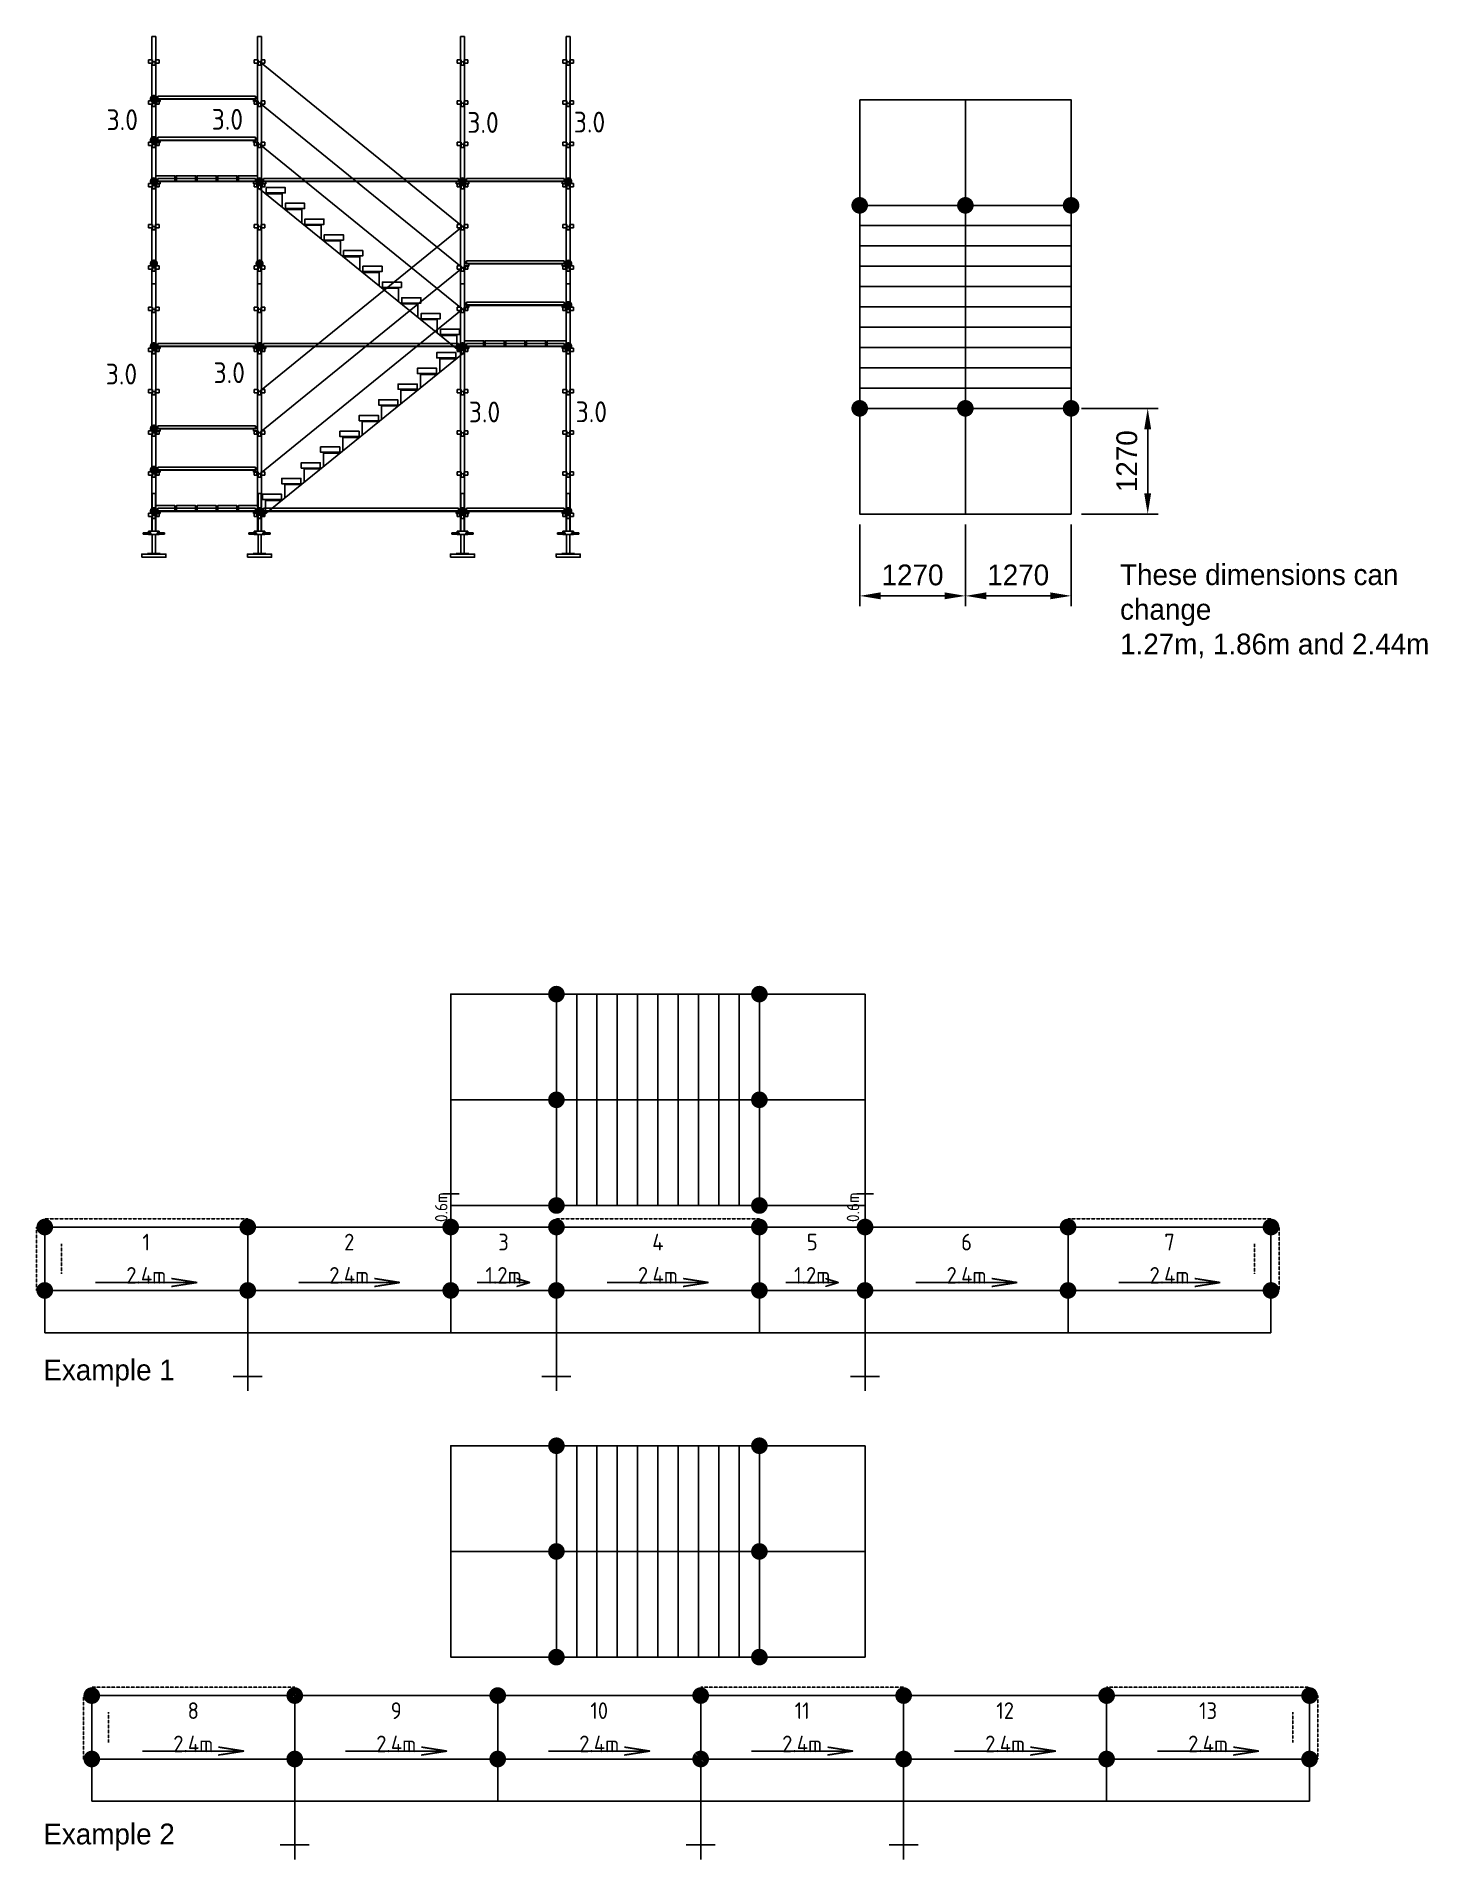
# Model space of a CAD drawing. Header units: millimetres. Extents: x 56772 to 73489, y -6436 to 15470.
import ezdxf
from ezdxf.enums import TextEntityAlignment as Align

# ---------------------------------------------------------------- set-up
doc = ezdxf.new("R2010")
doc.units = ezdxf.units.MM
doc.header["$PDMODE"] = 34
doc.header["$PDSIZE"] = -10
doc.linetypes.add('KwikScaf_DASHED', pattern=[3.75, 2.5, -1.25])
doc.linetypes.add('KwikScaf_Line', pattern=[1, 1, 0])
doc.layers.get('0').update_dxf_attribs({"linetype": 'CONTINUOUS'})
doc.layers.get('Defpoints').update_dxf_attribs({"linetype": 'CONTINUOUS'})
for name, color, linetype in [('KwikScaf Matrix', 7, 'CONTINUOUS'), ('KwikScaf Schematic', 7, 'CONTINUOUS'), ('KwikScaf Sections', 7, 'CONTINUOUS')]:
    doc.layers.add(name, color=color, linetype=linetype)
doc.styles.add('ARCH', font='archd.shx', dxfattribs={"height": 250})
doc.styles.add('KwikScaf ISO', font='isocp.shx')
doc.dimstyles.new('ISO-25', dxfattribs={"dimscale": 0, "dimtxt": 250, "dimasz": 250, "dimexe": 125, "dimexo": 125, "dimgap": 125, "dimtad": 1, "dimdec": 0, "dimdsep": 46, "dimtxsty": 'Standard', "dimcen": 250, "dimclrd": 256, "dimclre": 256, "dimclrt": 256, "dimazin": 0, "dimtfac": 1, "dimtdec": 0, "dimtmove": 0, "dimatfit": 3, "dimfxl": 1, "dimlwd": -1, "dimlwe": -1, "dimarcsym": 0})

# ---------------------------------------------------------------- blocks, each defined once
blk = doc.blocks.new('2D Jack Adjustable Screw')
at = {"color": 0, "extrusion": (1, -1.83691e-16, 2.30446e-16)}
for p, q in [((-265.5, 100), (-273.5, 100)), ((-273.5, 100), (-273.5, -52)), ((-265.5, 100), (-265.5, -52)), ((-265.5, 42.5), (-40, 42.5)), ((-265.5, 5.5), (-40, 5.5)), ((-40, 87.75), (-35, 87.75)), ((-40, 87.75), (-40, 24)), ((-40, 24), (-40, -39.75)), ((-35, 151.5), (-20, 151.5)), ((-35, 62.25), (-35, 151.5)), ((-35, 62.25), (-20, 62.25)), ((-20, 62.25), (-20, 151.5)), ((-20, 87.75), (0, 87.75)), ((0, 24), (0, 87.75)), ((0, 42.5), (454.5, 42.5)), ((0, -39.75), (0, 24)), ((0, 5.5), (454.5, 5.5)), ((454.5, 24), (454.5, 42.5)), ((454.5, 5.5), (454.5, 24)), ((-265.5, -52), (-273.5, -52)), ((-40, -39.75), (-35, -39.75)), ((-20, -14.25), (-35, -14.25)), ((-35, -103.5), (-35, -14.25)), ((-35, -103.5), (-20, -103.5)), ((-20, -103.5), (-20, -14.25)), ((-20, -39.75), (0, -39.75))]:
    blk.add_line(p, q, dxfattribs=at)
blk = doc.blocks.new('2D Standard 3 Metre')
at = {"layer": 'KwikScaf Matrix', "color": 0, "extrusion": (0, 1, 0)}
for p, q in [((-185, -24), (-185, 24)), ((-185, 24), (-8, 24)), ((-33, 16), (7, 16)), ((-33, 16), (-33, 6)), ((-33, 6), (-33, -6)), ((-8, 64), (-8, 60)), ((-8, 64), (32, 64)), ((-8, 60), (-8, 22)), ((-8, 22), (32, 22)), ((-8, 22), (-8, 18)), ((32, 18), (-8, 18)), ((7, 6), (7, 16)), ((7, -6), (7, 6)), ((32, 60), (32, 64)), ((32, 22), (32, 60)), ((32, 24), (487, 24)), ((32, 18), (32, 22)), ((462, 16), (462, 6)), ((462, 16), (502, 16)), ((462, 6), (462, -6)), ((487, 64), (487, 60)), ((487, 64), (527, 64)), ((487, 60), (487, 22)), ((487, 22), (527, 22)), ((487, 22), (487, 18)), ((527, 18), (487, 18)), ((502, 6), (502, 16)), ((502, -6), (502, 6)), ((527, 60), (527, 64)), ((527, 22), (527, 60)), ((527, 24), (982, 24)), ((527, 18), (527, 22)), ((957, 16), (997, 16)), ((957, 16), (957, 6)), ((957, 6), (957, -6)), ((982, 64), (982, 60)), ((982, 64), (1022, 64)), ((982, 60), (982, 22)), ((982, 22), (1022, 22)), ((982, 22), (982, 18)), ((1022, 18), (982, 18)), ((997, 6), (997, 16)), ((997, -6), (997, 6)), ((1022, 60), (1022, 64)), ((1022, 22), (1022, 60)), ((1022, 24), (1477, 24)), ((1022, 18), (1022, 22)), ((1452, 16), (1492, 16)), ((1452, 16), (1452, 6)), ((1452, 6), (1452, -6)), ((1477, 64), (1477, 60)), ((1477, 64), (1517, 64)), ((1477, 60), (1477, 22)), ((1477, 22), (1517, 22)), ((1477, 22), (1477, 18)), ((1517, 18), (1477, 18)), ((1492, 6), (1492, 16)), ((1492, -6), (1492, 6)), ((1517, 60), (1517, 64)), ((1517, 22), (1517, 60)), ((1517, 24), (1972, 24)), ((1517, 18), (1517, 22)), ((1947, 16), (1987, 16)), ((1947, 16), (1947, 6)), ((1947, 6), (1947, -6)), ((1972, 64), (1972, 60)), ((1972, 64), (2012, 64)), ((1972, 60), (1972, 22)), ((1972, 22), (2012, 22)), ((1972, 22), (1972, 18)), ((2012, 18), (1972, 18)), ((1987, 6), (1987, 16)), ((1987, -6), (1987, 6)), ((2012, 60), (2012, 64)), ((2012, 22), (2012, 60)), ((2012, 24), (2467, 24)), ((2012, 18), (2012, 22)), ((2442, 16), (2442, 6)), ((2442, 16), (2482, 16)), ((2442, 6), (2442, -6)), ((2467, 64), (2467, 60)), ((2467, 64), (2507, 64)), ((2467, 60), (2467, 22)), ((2467, 22), (2507, 22)), ((2467, 22), (2467, 18)), ((2507, 18), (2467, 18)), ((2482, 6), (2482, 16)), ((2482, -6), (2482, 6)), ((2507, 60), (2507, 64)), ((2507, 22), (2507, 60)), ((2507, 24), (2787, 24)), ((2507, 18), (2507, 22)), ((2787, 24), (2787, -24)), ((-185, -24), (-8, -24)), ((-33, -6), (-33, -16)), ((-33, -16), (7, -16)), ((-8, -18), (32, -18)), ((-8, -18), (-8, -22)), ((-8, -22), (-8, -60)), ((-8, -22), (32, -22)), ((-8, -60), (-8, -64)), ((-8, -64), (32, -64)), ((7, -16), (7, -6)), ((32, -22), (32, -18)), ((32, -60), (32, -22)), ((32, -24), (487, -24)), ((32, -64), (32, -60)), ((462, -6), (462, -16)), ((462, -16), (502, -16)), ((487, -18), (527, -18)), ((487, -18), (487, -22)), ((487, -22), (487, -60)), ((487, -22), (527, -22)), ((487, -60), (487, -64)), ((487, -64), (527, -64)), ((502, -16), (502, -6)), ((527, -22), (527, -18)), ((527, -60), (527, -22)), ((527, -24), (982, -24)), ((527, -64), (527, -60)), ((957, -6), (957, -16)), ((957, -16), (997, -16)), ((982, -18), (1022, -18)), ((982, -18), (982, -22)), ((982, -22), (982, -60)), ((982, -22), (1022, -22)), ((982, -60), (982, -64)), ((982, -64), (1022, -64)), ((997, -16), (997, -6)), ((1022, -22), (1022, -18)), ((1022, -60), (1022, -22)), ((1022, -24), (1477, -24)), ((1022, -64), (1022, -60)), ((1452, -6), (1452, -16)), ((1452, -16), (1492, -16)), ((1477, -18), (1517, -18)), ((1477, -18), (1477, -22)), ((1477, -22), (1477, -60)), ((1477, -22), (1517, -22)), ((1477, -60), (1477, -64)), ((1477, -64), (1517, -64)), ((1492, -16), (1492, -6)), ((1517, -22), (1517, -18)), ((1517, -60), (1517, -22)), ((1517, -24), (1972, -24)), ((1517, -64), (1517, -60)), ((1947, -6), (1947, -16)), ((1947, -16), (1987, -16)), ((1972, -18), (2012, -18)), ((1972, -18), (1972, -22)), ((1972, -22), (1972, -60)), ((1972, -22), (2012, -22)), ((1972, -60), (1972, -64)), ((1972, -64), (2012, -64)), ((1987, -16), (1987, -6)), ((2012, -22), (2012, -18)), ((2012, -60), (2012, -22)), ((2012, -24), (2467, -24)), ((2012, -64), (2012, -60)), ((2442, -6), (2442, -16)), ((2442, -16), (2482, -16)), ((2467, -18), (2507, -18)), ((2467, -18), (2467, -22)), ((2467, -22), (2467, -60)), ((2467, -22), (2507, -22)), ((2467, -60), (2467, -64)), ((2467, -64), (2507, -64)), ((2482, -16), (2482, -6)), ((2507, -22), (2507, -18)), ((2507, -60), (2507, -22)), ((2507, -24), (2787, -24)), ((2507, -64), (2507, -60))]:
    blk.add_line(p, q, dxfattribs=at)
blk = doc.blocks.new('2D Transom 2.4 Metre')
at = {"color": 0, "extrusion": (0, 1, -1.83691e-16)}
for p, q in [((0, -25), (0, 50)), ((0, 50), (20, 50)), ((13, 0), (10, -25)), ((50, 0), (13, 0)), ((20, 50), (17, 25)), ((17, 25), (25, 25)), ((2365, 63), (25, 63)), ((25, 63), (25, 30)), ((2365, 30), (25, 30)), ((25, 30), (25, 25)), ((2365, 25), (25, 25)), ((50, 25), (50, 0)), ((2340, 25), (2340, 0)), ((2365, 30), (2365, 63)), ((2365, 25), (2365, 30)), ((2373, 25), (2365, 25)), ((2370, 50), (2373, 25)), ((2390, 50), (2370, 50)), ((2390, -25), (2390, 50)), ((10, -25), (0, -25)), ((2340, 0), (2377, 0)), ((2377, 0), (2380, -25)), ((2380, -25), (2390, -25))]:
    blk.add_line(p, q, dxfattribs=at)
blk = doc.blocks.new('2D Transom 1.2 Metre')
at = {"color": 0, "extrusion": (0, 1, -1.83691e-16)}
for p, q in [((0, 50), (20, 50)), ((0, -25), (0, 50)), ((50, 0), (13, 0)), ((20, 50), (17, 25)), ((17, 25), (25, 25)), ((1197, 63), (25, 63)), ((25, 63), (25, 30)), ((1197, 30), (25, 30)), ((25, 30), (25, 25)), ((1197, 25), (25, 25)), ((50, 25), (50, 0)), ((1172, 25), (1172, 0)), ((1197, 30), (1197, 63)), ((1197, 25), (1197, 30)), ((1205, 25), (1197, 25)), ((1202, 50), (1205, 25)), ((1222, 50), (1202, 50)), ((1222, -25), (1222, 50)), ((10, -25), (0, -25)), ((13, 0), (10, -25)), ((1172, 0), (1209, 0)), ((1209, 0), (1212, -25)), ((1212, -25), (1222, -25))]:
    blk.add_line(p, q, dxfattribs=at)
blk = doc.blocks.new('Stretcher Stair Treads Elevation')
h = blk.add_hatch(color=3)
edge = h.paths.add_edge_path()
edge.add_arc((-2540, 2439), 100, 0, 360)
h = blk.add_hatch(color=3)
edge = h.paths.add_edge_path()
edge.add_arc((-1270, 2439), 100, 0, 360)
h = blk.add_hatch(color=3)
edge = h.paths.add_edge_path()
edge.add_arc((0, 2439), 100, 0, 360)
h = blk.add_hatch(color=3)
edge = h.paths.add_edge_path()
edge.add_arc((-2540, 0), 100, 0, 360)
h = blk.add_hatch(color=3)
edge = h.paths.add_edge_path()
edge.add_arc((-1270, 0), 100, 0, 360)
h = blk.add_hatch(color=3)
edge = h.paths.add_edge_path()
edge.add_arc((0, 0), 100, 0, 360)
at = {"color": 3}
for p, q in [((-2540, 2439), (-2540, 0)), ((-1270, 2439), (-2540, 2439)), ((-1270, 2439), (-1270, 0)), ((0, 2439), (-1270, 2439)), ((0, 0), (0, 2439)), ((-2540, 2195.1), (0, 2195.1)), ((-2540, 1951.2), (0, 1951.2)), ((-2540, 1707.3), (0, 1707.3)), ((-2540, 1463.4), (0, 1463.4)), ((-2540, 1219.5), (0, 1219.5)), ((-2540, 975.6), (0, 975.6)), ((-2540, 731.7), (0, 731.7)), ((-2540, 487.8), (0, 487.8)), ((-2540, 243.9), (0, 243.9)), ((-2540, 0), (-1270, 0)), ((-1270, 0), (0, 0))]:
    blk.add_line(p, q, dxfattribs=at)
blk = doc.blocks.new('*D44')
for p, q in [((66665, 9606), (66665, 8623)), ((67935, 9606), (67935, 8623)), ((66915, 8748), (67685, 8748))]:
    blk.add_line(p, q)
for points in [[(66915, 8790), (66915, 8707), (66665, 8748)], [(67685, 8790), (67685, 8707), (67935, 8748)]]:
    blk.add_solid(points)
at = {"layer": 'Defpoints', "color": 0}
for p in [(66665, 9731), (67935, 9731), (67935, 8748)]:
    blk.add_point(p, dxfattribs=at)
at = {"insert": (67300, 8998), "char_height": 250, "attachment_point": 5}
blk.add_mtext('1270', dxfattribs=at)
blk = doc.blocks.new('*D45')
for p, q in [((67935, 9606), (67935, 8623)), ((69205, 9606), (69205, 8623)), ((68185, 8748), (68955, 8748))]:
    blk.add_line(p, q)
for points in [[(68185, 8790), (68185, 8707), (67935, 8748)], [(68955, 8790), (68955, 8707), (69205, 8748)]]:
    blk.add_solid(points)
at = {"layer": 'Defpoints', "color": 0}
for p in [(67935, 9731), (69205, 9731), (69205, 8748)]:
    blk.add_point(p, dxfattribs=at)
at = {"insert": (68570, 8998), "char_height": 250, "attachment_point": 5}
blk.add_mtext('1270', dxfattribs=at)
blk = doc.blocks.new('*D46')
for p, q in [((69330, 11001), (70251, 11001)), ((70126, 9981), (70126, 10751)), ((69330, 9731), (70251, 9731))]:
    blk.add_line(p, q)
for points in [[(70084, 10751), (70167, 10751), (70126, 11001)], [(70084, 9981), (70167, 9981), (70126, 9731)]]:
    blk.add_solid(points)
at = {"layer": 'Defpoints', "color": 0}
for p in [(69205, 11001), (70126, 11001), (69205, 9731)]:
    blk.add_point(p, dxfattribs=at)
at = {"insert": (69876, 10366), "char_height": 250, "attachment_point": 5, "rotation": 90}
blk.add_mtext('1270', dxfattribs=at)

msp = doc.modelspace()

# ---------------------------------------------------------------- linework, layer by layer
for p, q in [((59453.1, 15168.2), (61892.1, 13187)), ((59453.1, 14671.3), (61892.1, 12690)), ((59453.1, 14176), (61892.1, 12194.8)), ((59453.1, 13640), (61892.1, 11658.8)), ((59526.6, 13580.2), (59726.6, 13580.2)), ((59726.6, 13580.2), (59726.6, 13417.8)), ((59759.5, 13391.1), (59959.5, 13391.1)), ((59959.5, 13391.1), (59959.5, 13228.6)), ((61892.1, 13185.3), (59453.1, 11204)), ((59992.4, 13201.9), (60192.4, 13201.9)), ((60192.4, 13201.9), (60192.4, 13039.5)), ((60225.2, 13012.8), (60425.2, 13012.8)), ((60425.2, 13012.8), (60425.2, 12850.3)), ((60458.1, 12823.6), (60658.1, 12823.6)), ((60658.1, 12823.6), (60658.1, 12661.2)), ((61892.1, 12688.3), (59453.1, 10707)), ((60690.9, 12634.5), (60890.9, 12634.5)), ((60890.9, 12634.5), (60890.9, 12472)), ((60923.8, 12445.3), (61123.8, 12445.3)), ((61123.8, 12445.3), (61123.8, 12282.9)), ((61892.1, 12193), (59453.1, 10211.8)), ((61156.6, 12256.2), (61356.6, 12256.2)), ((61356.6, 12256.2), (61356.6, 12093.7)), ((61389.5, 12067), (61589.5, 12067)), ((61589.5, 12067), (61589.5, 11904.6)), ((61622.4, 11877.9), (61822.4, 11877.9)), ((61822.4, 11877.9), (61822.4, 11715.4)), ((61892.1, 11658), (59453.1, 9676.8)), ((61585.7, 11409.1), (61385.7, 11409.1)), ((61385.7, 11409.1), (61385.7, 11246.6)), ((61618.5, 11598.2), (61618.5, 11435.8)), ((61818.5, 11598.2), (61618.5, 11598.2)), ((61152.8, 11219.9), (61152.8, 11057.5)), ((61352.8, 11219.9), (61152.8, 11219.9)), ((60919.9, 11030.8), (60919.9, 10868.3)), ((61119.9, 11030.8), (60919.9, 11030.8)), ((60687.1, 10841.6), (60687.1, 10679.2)), ((60887.1, 10841.6), (60687.1, 10841.6)), ((60454.2, 10652.5), (60454.2, 10490)), ((60654.2, 10652.5), (60454.2, 10652.5)), ((60421.4, 10463.3), (60221.4, 10463.3)), ((60221.4, 10463.3), (60221.4, 10300.9)), ((59955.7, 10085), (59755.7, 10085)), ((59755.7, 10085), (59755.7, 9922.6)), ((60188.5, 10274.2), (59988.5, 10274.2)), ((59988.5, 10274.2), (59988.5, 10111.7)), ((59722.8, 9895.9), (59522.8, 9895.9)), ((59522.8, 9895.9), (59522.8, 9733.4))]:
    msp.add_line(p, q)
at = {"color": 1}
for points in [[(66664.8, 14710.4), (67934.8, 14710.4), (67934.8, 13440.4), (66664.8, 13440.4)], [(67934.8, 14710.4), (69204.8, 14710.4), (69204.8, 13440.4), (67934.8, 13440.4)], [(66664.8, 11001.4), (67934.8, 11001.4), (67934.8, 9731.4), (66664.8, 9731.4)], [(67934.8, 11001.4), (69204.8, 11001.4), (69204.8, 9731.4), (67934.8, 9731.4)], [(63020.4, 3962.6), (63020.4, 2692.6), (61750.4, 2692.6), (61750.4, 3962.6)], [(66729.4, 3962.6), (66729.4, 2692.6), (65459.4, 2692.6), (65459.4, 3962.6)], [(63020.4, 2692.6), (63020.4, 1422.6), (61750.4, 1422.6), (61750.4, 2692.6)], [(66729.4, 2692.6), (66729.4, 1422.6), (65459.4, 1422.6), (65459.4, 2692.6)], [(63020.4, -1464.1), (63020.4, -2734.1), (61750.4, -2734.1), (61750.4, -1464.1)], [(66729.4, -1464.1), (66729.4, -2734.1), (65459.4, -2734.1), (65459.4, -1464.1)], [(63020.4, -2734.1), (63020.4, -4004.1), (61750.4, -4004.1), (61750.4, -2734.1)], [(66729.4, -2734.1), (66729.4, -4004.1), (65459.4, -4004.1), (65459.4, -2734.1)]]:
    msp.add_lwpolyline(points, close=True, dxfattribs=at)
for points in [[(59531.6, 13590.2), (59761.6, 13590.2), (59761.6, 13654.2), (59531.6, 13654.2)], [(59764.5, 13401.1), (59994.5, 13401.1), (59994.5, 13465.1), (59764.5, 13465.1)], [(59997.4, 13211.9), (60227.4, 13211.9), (60227.4, 13275.9), (59997.4, 13275.9)], [(60230.2, 13022.8), (60460.2, 13022.8), (60460.2, 13086.8), (60230.2, 13086.8)], [(60463.1, 12833.6), (60693.1, 12833.6), (60693.1, 12897.6), (60463.1, 12897.6)], [(60695.9, 12644.5), (60925.9, 12644.5), (60925.9, 12708.5), (60695.9, 12708.5)], [(60928.8, 12455.3), (61158.8, 12455.3), (61158.8, 12519.3), (60928.8, 12519.3)], [(61161.6, 12266.2), (61391.6, 12266.2), (61391.6, 12330.2), (61161.6, 12330.2)], [(61394.5, 12077), (61624.5, 12077), (61624.5, 12141), (61394.5, 12141)], [(61627.4, 11887.9), (61857.4, 11887.9), (61857.4, 11951.9), (61627.4, 11951.9)], [(61813.5, 11608.2), (61583.5, 11608.2), (61583.5, 11672.2), (61813.5, 11672.2)], [(61580.7, 11419.1), (61350.7, 11419.1), (61350.7, 11483.1), (61580.7, 11483.1)], [(61347.8, 11229.9), (61117.8, 11229.9), (61117.8, 11293.9), (61347.8, 11293.9)], [(61114.9, 11040.8), (60884.9, 11040.8), (60884.9, 11104.8), (61114.9, 11104.8)], [(60882.1, 10851.6), (60652.1, 10851.6), (60652.1, 10915.6), (60882.1, 10915.6)], [(60416.4, 10473.3), (60186.4, 10473.3), (60186.4, 10537.3), (60416.4, 10537.3)], [(60649.2, 10662.5), (60419.2, 10662.5), (60419.2, 10726.5), (60649.2, 10726.5)], [(60183.5, 10284.2), (59953.5, 10284.2), (59953.5, 10348.2), (60183.5, 10348.2)], [(59950.7, 10095), (59720.7, 10095), (59720.7, 10159), (59950.7, 10159)], [(59717.8, 9905.9), (59487.8, 9905.9), (59487.8, 9969.9), (59717.8, 9969.9)]]:
    msp.add_lwpolyline(points, close=True)
at = {"layer": 'KwikScaf Schematic', "color": 3, "linetype": 'KwikScaf_Line'}
for p, q in [((61650.4, 1564), (61850.4, 1564)), ((61750.4, 1064), (61750.4, 1664)), ((56872.4, 1164), (59311.4, 1164)), ((56872.4, 402), (56872.4, 1164)), ((59311.4, 402), (59311.4, 1164)), ((59311.4, 1164), (61750.4, 1164)), ((61650.4, 1164), (61850.4, 1164)), ((61750.4, 402), (61750.4, 1164)), ((63020.4, 1164), (65459.4, 1164)), ((65459.4, 402), (65459.4, 1164)), ((66729.4, 1164), (69168.4, 1164)), ((69168.4, 402), (69168.4, 1164)), ((69168.4, 1164), (71607.4, 1164)), ((71607.4, 402), (71607.4, 1164)), ((57482.1, 497.2), (58701.6, 497.2)), ((58701.6, 497.2), (58396.8, 544.8)), ((58701.6, 497.2), (58396.8, 449.6)), ((59921.1, 497.2), (61140.6, 497.2)), ((61140.6, 497.2), (60835.8, 544.8)), ((61140.6, 497.2), (60835.8, 449.6)), ((63630.1, 497.2), (64849.6, 497.2)), ((64849.6, 497.2), (64544.8, 544.8)), ((64849.6, 497.2), (64544.8, 449.6)), ((67339.1, 497.2), (68558.6, 497.2)), ((68558.6, 497.2), (68253.8, 544.8)), ((68558.6, 497.2), (68253.8, 449.6)), ((69778.1, 497.2), (70997.6, 497.2)), ((70997.6, 497.2), (70692.8, 544.8)), ((70997.6, 497.2), (70692.8, 449.6)), ((56872.4, 402), (59311.4, 402)), ((56872.4, -106), (56872.4, 402)), ((59311.4, 402), (59311.4, -106)), ((59311.4, 402), (61750.4, 402)), ((59311.4, -106), (59311.4, 402)), ((61750.4, 402), (61750.4, -106)), ((63020.4, 402), (65459.4, 402)), ((63020.4, -106), (63020.4, 402)), ((65459.4, 402), (65459.4, -106)), ((66729.4, 402), (69168.4, 402)), ((66729.4, -106), (66729.4, 402)), ((69168.4, 402), (69168.4, -106)), ((69168.4, 402), (71607.4, 402)), ((69168.4, -106), (69168.4, 402)), ((71607.4, 402), (71607.4, -106)), ((59311.4, -106), (56872.4, -106)), ((59311.4, -106), (59311.4, -806)), ((61750.4, -106), (59311.4, -106)), ((65459.4, -106), (63020.4, -106)), ((69168.4, -106), (66729.4, -106)), ((71607.4, -106), (69168.4, -106)), ((59136.4, -631), (59486.4, -631)), ((57437.1, -4466.4), (59876.1, -4466.4)), ((57437.1, -5228.4), (57437.1, -4466.4)), ((59876.1, -5228.4), (59876.1, -4466.4)), ((59876.1, -4466.4), (62315.1, -4466.4)), ((62315.1, -5228.4), (62315.1, -4466.4)), ((62315.1, -4466.4), (64754.1, -4466.4)), ((64754.1, -5228.4), (64754.1, -4466.4)), ((64754.1, -4466.4), (67193.1, -4466.4)), ((67193.1, -5228.4), (67193.1, -4466.4)), ((67193.1, -4466.4), (69632.1, -4466.4)), ((69632.1, -5228.4), (69632.1, -4466.4)), ((69632.1, -4466.4), (72071.1, -4466.4)), ((72071.1, -5228.4), (72071.1, -4466.4)), ((57437.1, -5228.4), (59876.1, -5228.4)), ((57437.1, -5736.4), (57437.1, -5228.4)), ((58046.8, -5133.1), (59266.3, -5133.1)), ((59266.3, -5133.1), (58961.4, -5085.5)), ((59266.3, -5133.1), (58961.4, -5180.7)), ((59876.1, -5228.4), (59876.1, -5736.4)), ((59876.1, -5228.4), (62315.1, -5228.4)), ((59876.1, -5736.4), (59876.1, -5228.4)), ((60485.8, -5133.1), (61705.3, -5133.1)), ((61705.3, -5133.1), (61400.4, -5085.5)), ((61705.3, -5133.1), (61400.4, -5180.7)), ((62315.1, -5228.4), (62315.1, -5736.4)), ((62315.1, -5228.4), (64754.1, -5228.4)), ((62315.1, -5736.4), (62315.1, -5228.4)), ((62924.8, -5133.1), (64144.3, -5133.1)), ((64144.3, -5133.1), (63839.4, -5085.5)), ((64144.3, -5133.1), (63839.4, -5180.7)), ((64754.1, -5228.4), (64754.1, -5736.4)), ((64754.1, -5228.4), (67193.1, -5228.4)), ((64754.1, -5736.4), (64754.1, -5228.4)), ((65363.8, -5133.1), (66583.3, -5133.1)), ((66583.3, -5133.1), (66278.4, -5085.5)), ((66583.3, -5133.1), (66278.4, -5180.7)), ((67193.1, -5228.4), (67193.1, -5736.4)), ((67193.1, -5228.4), (69632.1, -5228.4)), ((67193.1, -5736.4), (67193.1, -5228.4)), ((67802.8, -5133.1), (69022.3, -5133.1)), ((69022.3, -5133.1), (68717.4, -5085.5)), ((69022.3, -5133.1), (68717.4, -5180.7)), ((69632.1, -5228.4), (69632.1, -5736.4)), ((69632.1, -5228.4), (72071.1, -5228.4)), ((69632.1, -5736.4), (69632.1, -5228.4)), ((70241.8, -5133.1), (71461.3, -5133.1)), ((71461.3, -5133.1), (71156.4, -5085.5)), ((71461.3, -5133.1), (71156.4, -5180.7)), ((72071.1, -5228.4), (72071.1, -5736.4)), ((59876.1, -5736.4), (57437.1, -5736.4)), ((59876.1, -5736.4), (59876.1, -6436.4)), ((62315.1, -5736.4), (59876.1, -5736.4)), ((64754.1, -5736.4), (62315.1, -5736.4)), ((64754.1, -5736.4), (64754.1, -6436.4)), ((67193.1, -5736.4), (64754.1, -5736.4)), ((67193.1, -5736.4), (67193.1, -6436.4)), ((69632.1, -5736.4), (67193.1, -5736.4)), ((72071.1, -5736.4), (69632.1, -5736.4)), ((59701.1, -6261.4), (60051.1, -6261.4)), ((64579.1, -6261.4), (64929.1, -6261.4)), ((67018.1, -6261.4), (67368.1, -6261.4))]:
    msp.add_line(p, q, dxfattribs=at)
at = {"layer": 'KwikScaf Schematic', "color": 1, "linetype": 'KwikScaf_Line'}
for p, q in [((66629.4, 1564), (66829.4, 1564)), ((66729.4, 1064), (66729.4, 1664)), ((61750.4, 1164), (63020.4, 1164)), ((63020.4, 402), (63020.4, 1164)), ((65459.4, 1164), (66729.4, 1164)), ((66629.4, 1164), (66829.4, 1164)), ((66729.4, 402), (66729.4, 1164)), ((62067.9, 497.2), (62702.9, 497.2)), ((62702.9, 497.2), (62544.1, 544.8)), ((62702.9, 497.2), (62544.1, 449.6)), ((65776.9, 497.2), (66411.9, 497.2)), ((66411.9, 497.2), (66253.1, 544.8)), ((66411.9, 497.2), (66253.1, 449.6)), ((61750.4, 402), (63020.4, 402)), ((61750.4, -106), (61750.4, 402)), ((63020.4, 402), (63020.4, -106)), ((65459.4, 402), (66729.4, 402)), ((65459.4, -106), (65459.4, 402)), ((66729.4, 402), (66729.4, -106)), ((63020.4, -106), (61750.4, -106)), ((63020.4, -106), (63020.4, -806)), ((66729.4, -106), (65459.4, -106)), ((66729.4, -106), (66729.4, -806)), ((62845.4, -631), (63195.4, -631)), ((66554.4, -631), (66904.4, -631))]:
    msp.add_line(p, q, dxfattribs=at)
at = {"layer": 'KwikScaf Schematic', "color": 3, "linetype": 'KwikScaf_DASHED'}
for p, q in [((56772.4, 402), (56772.4, 1164)), ((59311.4, 1264), (56872.4, 1264)), ((65459.4, 1264), (63020.4, 1264)), ((71607.4, 1264), (69168.4, 1264)), ((71707.4, 1164), (71707.4, 402)), ((57072.4, 602), (57072.4, 964)), ((71407.4, 964), (71407.4, 602)), ((59876.1, -4366.4), (57437.1, -4366.4)), ((67193.1, -4366.4), (64754.1, -4366.4)), ((72071.1, -4366.4), (69632.1, -4366.4)), ((57337.1, -5228.4), (57337.1, -4466.4)), ((72171.1, -4466.4), (72171.1, -5228.4)), ((57637.1, -5028.4), (57637.1, -4666.4)), ((71871.1, -4666.4), (71871.1, -5028.4))]:
    msp.add_line(p, q, dxfattribs=at)
at = {"layer": 'KwikScaf Schematic', "color": 3, "linetype": 'KwikScaf_Line'}
for points in [[(56872.4, 1214, 100, 100, -0.1989124), (56907.7, 1199.3, 100, 100, -0.1989124), (56922.4, 1164, 100, 100, -0.1989124), (56907.7, 1128.6, 100, 100, -0.1989124), (56872.4, 1114, 100, 100, -0.1989124), (56837, 1128.6, 100, 100, -0.1989124), (56822.4, 1164, 100, 100, -0.1989124), (56837, 1199.3, 100, 100, -0.1989124)], [(59311.4, 1214, 100, 100, -0.1989124), (59346.7, 1199.3, 100, 100, -0.1989124), (59361.4, 1164, 100, 100, -0.1989124), (59346.7, 1128.6, 100, 100, -0.1989124), (59311.4, 1114, 100, 100, -0.1989124), (59276, 1128.6, 100, 100, -0.1989124), (59261.4, 1164, 100, 100, -0.1989124), (59276, 1199.3, 100, 100, -0.1989124)], [(59311.4, 1214, 100, 100, -0.1989124), (59346.7, 1199.3, 100, 100, -0.1989124), (59361.4, 1164, 100, 100, -0.1989124), (59346.7, 1128.6, 100, 100, -0.1989124), (59311.4, 1114, 100, 100, -0.1989124), (59276, 1128.6, 100, 100, -0.1989124), (59261.4, 1164, 100, 100, -0.1989124), (59276, 1199.3, 100, 100, -0.1989124)], [(61750.4, 1214, 100, 100, -0.1989124), (61785.7, 1199.3, 100, 100, -0.1989124), (61800.4, 1164, 100, 100, -0.1989124), (61785.7, 1128.6, 100, 100, -0.1989124), (61750.4, 1114, 100, 100, -0.1989124), (61715, 1128.6, 100, 100, -0.1989124), (61700.4, 1164, 100, 100, -0.1989124), (61715, 1199.3, 100, 100, -0.1989124)], [(63020.4, 1214, 100, 100, -0.1989124), (63055.7, 1199.3, 100, 100, -0.1989124), (63070.4, 1164, 100, 100, -0.1989124), (63055.7, 1128.6, 100, 100, -0.1989124), (63020.4, 1114, 100, 100, -0.1989124), (62985, 1128.6, 100, 100, -0.1989124), (62970.4, 1164, 100, 100, -0.1989124), (62985, 1199.3, 100, 100, -0.1989124)], [(65459.4, 1214, 100, 100, -0.1989124), (65494.7, 1199.3, 100, 100, -0.1989124), (65509.4, 1164, 100, 100, -0.1989124), (65494.7, 1128.6, 100, 100, -0.1989124), (65459.4, 1114, 100, 100, -0.1989124), (65424, 1128.6, 100, 100, -0.1989124), (65409.4, 1164, 100, 100, -0.1989124), (65424, 1199.3, 100, 100, -0.1989124)], [(66729.4, 1214, 100, 100, -0.1989124), (66764.7, 1199.3, 100, 100, -0.1989124), (66779.4, 1164, 100, 100, -0.1989124), (66764.7, 1128.6, 100, 100, -0.1989124), (66729.4, 1114, 100, 100, -0.1989124), (66694, 1128.6, 100, 100, -0.1989124), (66679.4, 1164, 100, 100, -0.1989124), (66694, 1199.3, 100, 100, -0.1989124)], [(69168.4, 1214, 100, 100, -0.1989124), (69203.7, 1199.3, 100, 100, -0.1989124), (69218.4, 1164, 100, 100, -0.1989124), (69203.7, 1128.6, 100, 100, -0.1989124), (69168.4, 1114, 100, 100, -0.1989124), (69133, 1128.6, 100, 100, -0.1989124), (69118.4, 1164, 100, 100, -0.1989124), (69133, 1199.3, 100, 100, -0.1989124)], [(69168.4, 1214, 100, 100, -0.1989124), (69203.7, 1199.3, 100, 100, -0.1989124), (69218.4, 1164, 100, 100, -0.1989124), (69203.7, 1128.6, 100, 100, -0.1989124), (69168.4, 1114, 100, 100, -0.1989124), (69133, 1128.6, 100, 100, -0.1989124), (69118.4, 1164, 100, 100, -0.1989124), (69133, 1199.3, 100, 100, -0.1989124)], [(71607.4, 1214, 100, 100, -0.1989124), (71642.7, 1199.3, 100, 100, -0.1989124), (71657.4, 1164, 100, 100, -0.1989124), (71642.7, 1128.6, 100, 100, -0.1989124), (71607.4, 1114, 100, 100, -0.1989124), (71572, 1128.6, 100, 100, -0.1989124), (71557.4, 1164, 100, 100, -0.1989124), (71572, 1199.3, 100, 100, -0.1989124)], [(59311.4, 452, 100, 100, -0.1989124), (59346.7, 437.3, 100, 100, -0.1989124), (59361.4, 402, 100, 100, -0.1989124), (59346.7, 366.6, 100, 100, -0.1989124), (59311.4, 352, 100, 100, -0.1989124), (59276, 366.6, 100, 100, -0.1989124), (59261.4, 402, 100, 100, -0.1989124), (59276, 437.3, 100, 100, -0.1989124)], [(61750.4, 452, 100, 100, -0.1989124), (61785.7, 437.3, 100, 100, -0.1989124), (61800.4, 402, 100, 100, -0.1989124), (61785.7, 366.6, 100, 100, -0.1989124), (61750.4, 352, 100, 100, -0.1989124), (61715, 366.6, 100, 100, -0.1989124), (61700.4, 402, 100, 100, -0.1989124), (61715, 437.3, 100, 100, -0.1989124)], [(65459.4, 452, 100, 100, -0.1989124), (65494.7, 437.3, 100, 100, -0.1989124), (65509.4, 402, 100, 100, -0.1989124), (65494.7, 366.6, 100, 100, -0.1989124), (65459.4, 352, 100, 100, -0.1989124), (65424, 366.6, 100, 100, -0.1989124), (65409.4, 402, 100, 100, -0.1989124), (65424, 437.3, 100, 100, -0.1989124)], [(69168.4, 452, 100, 100, -0.1989124), (69203.7, 437.3, 100, 100, -0.1989124), (69218.4, 402, 100, 100, -0.1989124), (69203.7, 366.6, 100, 100, -0.1989124), (69168.4, 352, 100, 100, -0.1989124), (69133, 366.6, 100, 100, -0.1989124), (69118.4, 402, 100, 100, -0.1989124), (69133, 437.3, 100, 100, -0.1989124)], [(71607.4, 452, 100, 100, -0.1989124), (71642.7, 437.3, 100, 100, -0.1989124), (71657.4, 402, 100, 100, -0.1989124), (71642.7, 366.6, 100, 100, -0.1989124), (71607.4, 352, 100, 100, -0.1989124), (71572, 366.6, 100, 100, -0.1989124), (71557.4, 402, 100, 100, -0.1989124), (71572, 437.3, 100, 100, -0.1989124)], [(57437.1, -4416.4, 100, 100, -0.1989124), (57472.4, -4431, 100, 100, -0.1989124), (57487.1, -4466.4, 100, 100, -0.1989124), (57472.4, -4501.7, 100, 100, -0.1989124), (57437.1, -4516.4, 100, 100, -0.1989124), (57401.7, -4501.7, 100, 100, -0.1989124), (57387.1, -4466.4, 100, 100, -0.1989124), (57401.7, -4431, 100, 100, -0.1989124)], [(59876.1, -4416.4, 100, 100, -0.1989124), (59911.4, -4431, 100, 100, -0.1989124), (59926.1, -4466.4, 100, 100, -0.1989124), (59911.4, -4501.7, 100, 100, -0.1989124), (59876.1, -4516.4, 100, 100, -0.1989124), (59840.7, -4501.7, 100, 100, -0.1989124), (59826.1, -4466.4, 100, 100, -0.1989124), (59840.7, -4431, 100, 100, -0.1989124)], [(59876.1, -4416.4, 100, 100, -0.1989124), (59911.4, -4431, 100, 100, -0.1989124), (59926.1, -4466.4, 100, 100, -0.1989124), (59911.4, -4501.7, 100, 100, -0.1989124), (59876.1, -4516.4, 100, 100, -0.1989124), (59840.7, -4501.7, 100, 100, -0.1989124), (59826.1, -4466.4, 100, 100, -0.1989124), (59840.7, -4431, 100, 100, -0.1989124)], [(62315.1, -4416.4, 100, 100, -0.1989124), (62350.4, -4431, 100, 100, -0.1989124), (62365.1, -4466.4, 100, 100, -0.1989124), (62350.4, -4501.7, 100, 100, -0.1989124), (62315.1, -4516.4, 100, 100, -0.1989124), (62279.7, -4501.7, 100, 100, -0.1989124), (62265.1, -4466.4, 100, 100, -0.1989124), (62279.7, -4431, 100, 100, -0.1989124)], [(62315.1, -4416.4, 100, 100, -0.1989124), (62350.4, -4431, 100, 100, -0.1989124), (62365.1, -4466.4, 100, 100, -0.1989124), (62350.4, -4501.7, 100, 100, -0.1989124), (62315.1, -4516.4, 100, 100, -0.1989124), (62279.7, -4501.7, 100, 100, -0.1989124), (62265.1, -4466.4, 100, 100, -0.1989124), (62279.7, -4431, 100, 100, -0.1989124)], [(64754.1, -4416.4, 100, 100, -0.1989124), (64789.4, -4431, 100, 100, -0.1989124), (64804.1, -4466.4, 100, 100, -0.1989124), (64789.4, -4501.7, 100, 100, -0.1989124), (64754.1, -4516.4, 100, 100, -0.1989124), (64718.7, -4501.7, 100, 100, -0.1989124), (64704.1, -4466.4, 100, 100, -0.1989124), (64718.7, -4431, 100, 100, -0.1989124)], [(64754.1, -4416.4, 100, 100, -0.1989124), (64789.4, -4431, 100, 100, -0.1989124), (64804.1, -4466.4, 100, 100, -0.1989124), (64789.4, -4501.7, 100, 100, -0.1989124), (64754.1, -4516.4, 100, 100, -0.1989124), (64718.7, -4501.7, 100, 100, -0.1989124), (64704.1, -4466.4, 100, 100, -0.1989124), (64718.7, -4431, 100, 100, -0.1989124)], [(67193.1, -4416.4, 100, 100, -0.1989124), (67228.4, -4431, 100, 100, -0.1989124), (67243.1, -4466.4, 100, 100, -0.1989124), (67228.4, -4501.7, 100, 100, -0.1989124), (67193.1, -4516.4, 100, 100, -0.1989124), (67157.7, -4501.7, 100, 100, -0.1989124), (67143.1, -4466.4, 100, 100, -0.1989124), (67157.7, -4431, 100, 100, -0.1989124)], [(67193.1, -4416.4, 100, 100, -0.1989124), (67228.4, -4431, 100, 100, -0.1989124), (67243.1, -4466.4, 100, 100, -0.1989124), (67228.4, -4501.7, 100, 100, -0.1989124), (67193.1, -4516.4, 100, 100, -0.1989124), (67157.7, -4501.7, 100, 100, -0.1989124), (67143.1, -4466.4, 100, 100, -0.1989124), (67157.7, -4431, 100, 100, -0.1989124)], [(69632.1, -4416.4, 100, 100, -0.1989124), (69667.4, -4431, 100, 100, -0.1989124), (69682.1, -4466.4, 100, 100, -0.1989124), (69667.4, -4501.7, 100, 100, -0.1989124), (69632.1, -4516.4, 100, 100, -0.1989124), (69596.7, -4501.7, 100, 100, -0.1989124), (69582.1, -4466.4, 100, 100, -0.1989124), (69596.7, -4431, 100, 100, -0.1989124)], [(69632.1, -4416.4, 100, 100, -0.1989124), (69667.4, -4431, 100, 100, -0.1989124), (69682.1, -4466.4, 100, 100, -0.1989124), (69667.4, -4501.7, 100, 100, -0.1989124), (69632.1, -4516.4, 100, 100, -0.1989124), (69596.7, -4501.7, 100, 100, -0.1989124), (69582.1, -4466.4, 100, 100, -0.1989124), (69596.7, -4431, 100, 100, -0.1989124)], [(72071.1, -4416.4, 100, 100, -0.1989124), (72106.4, -4431, 100, 100, -0.1989124), (72121.1, -4466.4, 100, 100, -0.1989124), (72106.4, -4501.7, 100, 100, -0.1989124), (72071.1, -4516.4, 100, 100, -0.1989124), (72035.7, -4501.7, 100, 100, -0.1989124), (72021.1, -4466.4, 100, 100, -0.1989124), (72035.7, -4431, 100, 100, -0.1989124)], [(59876.1, -5178.4, 100, 100, -0.1989124), (59911.4, -5193, 100, 100, -0.1989124), (59926.1, -5228.4, 100, 100, -0.1989124), (59911.4, -5263.7, 100, 100, -0.1989124), (59876.1, -5278.4, 100, 100, -0.1989124), (59840.7, -5263.7, 100, 100, -0.1989124), (59826.1, -5228.4, 100, 100, -0.1989124), (59840.7, -5193, 100, 100, -0.1989124)], [(62315.1, -5178.4, 100, 100, -0.1989124), (62350.4, -5193, 100, 100, -0.1989124), (62365.1, -5228.4, 100, 100, -0.1989124), (62350.4, -5263.7, 100, 100, -0.1989124), (62315.1, -5278.4, 100, 100, -0.1989124), (62279.7, -5263.7, 100, 100, -0.1989124), (62265.1, -5228.4, 100, 100, -0.1989124), (62279.7, -5193, 100, 100, -0.1989124)], [(64754.1, -5178.4, 100, 100, -0.1989124), (64789.4, -5193, 100, 100, -0.1989124), (64804.1, -5228.4, 100, 100, -0.1989124), (64789.4, -5263.7, 100, 100, -0.1989124), (64754.1, -5278.4, 100, 100, -0.1989124), (64718.7, -5263.7, 100, 100, -0.1989124), (64704.1, -5228.4, 100, 100, -0.1989124), (64718.7, -5193, 100, 100, -0.1989124)], [(67193.1, -5178.4, 100, 100, -0.1989124), (67228.4, -5193, 100, 100, -0.1989124), (67243.1, -5228.4, 100, 100, -0.1989124), (67228.4, -5263.7, 100, 100, -0.1989124), (67193.1, -5278.4, 100, 100, -0.1989124), (67157.7, -5263.7, 100, 100, -0.1989124), (67143.1, -5228.4, 100, 100, -0.1989124), (67157.7, -5193, 100, 100, -0.1989124)], [(69632.1, -5178.4, 100, 100, -0.1989124), (69667.4, -5193, 100, 100, -0.1989124), (69682.1, -5228.4, 100, 100, -0.1989124), (69667.4, -5263.7, 100, 100, -0.1989124), (69632.1, -5278.4, 100, 100, -0.1989124), (69596.7, -5263.7, 100, 100, -0.1989124), (69582.1, -5228.4, 100, 100, -0.1989124), (69596.7, -5193, 100, 100, -0.1989124)], [(72071.1, -5178.4, 100, 100, -0.1989124), (72106.4, -5193, 100, 100, -0.1989124), (72121.1, -5228.4, 100, 100, -0.1989124), (72106.4, -5263.7, 100, 100, -0.1989124), (72071.1, -5278.4, 100, 100, -0.1989124), (72035.7, -5263.7, 100, 100, -0.1989124), (72021.1, -5228.4, 100, 100, -0.1989124), (72035.7, -5193, 100, 100, -0.1989124)]]:
    msp.add_lwpolyline(points, format="xyseb", close=True, dxfattribs=at)
at = {"layer": 'KwikScaf Schematic', "color": 1, "linetype": 'KwikScaf_Line'}
for points in [[(61750.4, 1214, 100, 100, -0.1989124), (61785.7, 1199.3, 100, 100, -0.1989124), (61800.4, 1164, 100, 100, -0.1989124), (61785.7, 1128.6, 100, 100, -0.1989124), (61750.4, 1114, 100, 100, -0.1989124), (61715, 1128.6, 100, 100, -0.1989124), (61700.4, 1164, 100, 100, -0.1989124), (61715, 1199.3, 100, 100, -0.1989124)], [(65459.4, 1214, 100, 100, -0.1989124), (65494.7, 1199.3, 100, 100, -0.1989124), (65509.4, 1164, 100, 100, -0.1989124), (65494.7, 1128.6, 100, 100, -0.1989124), (65459.4, 1114, 100, 100, -0.1989124), (65424, 1128.6, 100, 100, -0.1989124), (65409.4, 1164, 100, 100, -0.1989124), (65424, 1199.3, 100, 100, -0.1989124)]]:
    msp.add_lwpolyline(points, format="xyseb", close=True, dxfattribs=at)
at = {"layer": 'KwikScaf Schematic', "color": 1, "linetype": 'KwikScaf_Line', "const_width": 100}
for points in [[(63020.4, 1214, -0.1989124), (63055.7, 1199.3, -0.1989124), (63070.4, 1164, -0.1989124), (63055.7, 1128.6, -0.1989124), (63020.4, 1114, -0.1989124), (62985, 1128.6, -0.1989124), (62970.4, 1164, -0.1989124), (62985, 1199.3, -0.1989124)], [(66729.4, 1214, -0.1989124), (66764.7, 1199.3, -0.1989124), (66779.4, 1164, -0.1989124), (66764.7, 1128.6, -0.1989124), (66729.4, 1114, -0.1989124), (66694, 1128.6, -0.1989124), (66679.4, 1164, -0.1989124), (66694, 1199.3, -0.1989124)], [(61750.4, 452, -0.1989124), (61785.7, 437.3, -0.1989124), (61800.4, 402, -0.1989124), (61785.7, 366.6, -0.1989124), (61750.4, 352, -0.1989124), (61715, 366.6, -0.1989124), (61700.4, 402, -0.1989124), (61715, 437.3, -0.1989124)], [(63020.4, 452, -0.1989124), (63055.7, 437.3, -0.1989124), (63070.4, 402, -0.1989124), (63055.7, 366.6, -0.1989124), (63020.4, 352, -0.1989124), (62985, 366.6, -0.1989124), (62970.4, 402, -0.1989124), (62985, 437.3, -0.1989124)], [(65459.4, 452, -0.1989124), (65494.7, 437.3, -0.1989124), (65509.4, 402, -0.1989124), (65494.7, 366.6, -0.1989124), (65459.4, 352, -0.1989124), (65424, 366.6, -0.1989124), (65409.4, 402, -0.1989124), (65424, 437.3, -0.1989124)], [(66729.4, 452, -0.1989124), (66764.7, 437.3, -0.1989124), (66779.4, 402, -0.1989124), (66764.7, 366.6, -0.1989124), (66729.4, 352, -0.1989124), (66694, 366.6, -0.1989124), (66679.4, 402, -0.1989124), (66694, 437.3, -0.1989124)]]:
    msp.add_lwpolyline(points, format="xyb", close=True, dxfattribs=at)
at = {"layer": 'KwikScaf Schematic', "color": 3, "linetype": 'KwikScaf_Line', "const_width": 100}
for points in [[(56872.4, 452, -0.1989124), (56907.7, 437.3, -0.1989124), (56922.4, 402, -0.1989124), (56907.7, 366.6, -0.1989124), (56872.4, 352, -0.1989124), (56837, 366.6, -0.1989124), (56822.4, 402, -0.1989124), (56837, 437.3, -0.1989124)], [(59311.4, 452, -0.1989124), (59346.7, 437.3, -0.1989124), (59361.4, 402, -0.1989124), (59346.7, 366.6, -0.1989124), (59311.4, 352, -0.1989124), (59276, 366.6, -0.1989124), (59261.4, 402, -0.1989124), (59276, 437.3, -0.1989124)], [(63020.4, 452, -0.1989124), (63055.7, 437.3, -0.1989124), (63070.4, 402, -0.1989124), (63055.7, 366.6, -0.1989124), (63020.4, 352, -0.1989124), (62985, 366.6, -0.1989124), (62970.4, 402, -0.1989124), (62985, 437.3, -0.1989124)], [(66729.4, 452, -0.1989124), (66764.7, 437.3, -0.1989124), (66779.4, 402, -0.1989124), (66764.7, 366.6, -0.1989124), (66729.4, 352, -0.1989124), (66694, 366.6, -0.1989124), (66679.4, 402, -0.1989124), (66694, 437.3, -0.1989124)], [(69168.4, 452, -0.1989124), (69203.7, 437.3, -0.1989124), (69218.4, 402, -0.1989124), (69203.7, 366.6, -0.1989124), (69168.4, 352, -0.1989124), (69133, 366.6, -0.1989124), (69118.4, 402, -0.1989124), (69133, 437.3, -0.1989124)], [(57437.1, -5178.4, -0.1989124), (57472.4, -5193, -0.1989124), (57487.1, -5228.4, -0.1989124), (57472.4, -5263.7, -0.1989124), (57437.1, -5278.4, -0.1989124), (57401.7, -5263.7, -0.1989124), (57387.1, -5228.4, -0.1989124), (57401.7, -5193, -0.1989124)], [(59876.1, -5178.4, -0.1989124), (59911.4, -5193, -0.1989124), (59926.1, -5228.4, -0.1989124), (59911.4, -5263.7, -0.1989124), (59876.1, -5278.4, -0.1989124), (59840.7, -5263.7, -0.1989124), (59826.1, -5228.4, -0.1989124), (59840.7, -5193, -0.1989124)], [(62315.1, -5178.4, -0.1989124), (62350.4, -5193, -0.1989124), (62365.1, -5228.4, -0.1989124), (62350.4, -5263.7, -0.1989124), (62315.1, -5278.4, -0.1989124), (62279.7, -5263.7, -0.1989124), (62265.1, -5228.4, -0.1989124), (62279.7, -5193, -0.1989124)], [(64754.1, -5178.4, -0.1989124), (64789.4, -5193, -0.1989124), (64804.1, -5228.4, -0.1989124), (64789.4, -5263.7, -0.1989124), (64754.1, -5278.4, -0.1989124), (64718.7, -5263.7, -0.1989124), (64704.1, -5228.4, -0.1989124), (64718.7, -5193, -0.1989124)], [(67193.1, -5178.4, -0.1989124), (67228.4, -5193, -0.1989124), (67243.1, -5228.4, -0.1989124), (67228.4, -5263.7, -0.1989124), (67193.1, -5278.4, -0.1989124), (67157.7, -5263.7, -0.1989124), (67143.1, -5228.4, -0.1989124), (67157.7, -5193, -0.1989124)], [(69632.1, -5178.4, -0.1989124), (69667.4, -5193, -0.1989124), (69682.1, -5228.4, -0.1989124), (69667.4, -5263.7, -0.1989124), (69632.1, -5278.4, -0.1989124), (69596.7, -5263.7, -0.1989124), (69582.1, -5228.4, -0.1989124), (69596.7, -5193, -0.1989124)]]:
    msp.add_lwpolyline(points, format="xyb", close=True, dxfattribs=at)
at = {"layer": 'KwikScaf Sections', "color": 40, "const_width": 50}
for points in [[(58158.1, 14720, 1), (58208.1, 14720, 1)], [(58158.1, 14224.3, 1), (58208.1, 14224.3, 1)], [(58158.1, 13729.3, 1), (58208.1, 13729.3, 1)], [(59428.1, 13729.3, 1), (59478.1, 13729.3, 1)], [(61867.1, 13729.3, 1), (61917.1, 13729.3, 1)], [(63137.1, 13729.3, 1), (63187.1, 13729.3, 1)], [(58158.1, 12740.6, 1), (58208.1, 12740.6, 1)], [(59428.1, 12740.6, 1), (59478.1, 12740.6, 1)], [(63137.1, 12740, 1), (63187.1, 12740, 1)], [(63137.1, 12243, 1), (63187.1, 12243, 1)], [(58158.1, 11748, 1), (58208.1, 11748, 1)], [(59428.1, 11748, 1), (59478.1, 11748, 1)], [(61867.1, 11748, 1), (61917.1, 11748, 1)], [(63137.1, 11748, 1), (63187.1, 11748, 1)], [(58158.1, 10758, 1), (58208.1, 10758, 1)], [(58158.1, 10262.3, 1), (58208.1, 10262.3, 1)], [(58158.1, 9767, 1), (58208.1, 9767, 1)], [(59428.1, 9767, 1), (59478.1, 9767, 1)], [(61867.1, 9767, 1), (61917.1, 9767, 1)], [(63137.1, 9767, 1), (63187.1, 9767, 1)]]:
    msp.add_lwpolyline(points, format="xyb", close=True, dxfattribs=at)
at = {"layer": 'KwikScaf Sections', "color": 20}
for points in [[(58207.1, 13731.6), (58437.1, 13731.6), (58437.1, 13795.6), (58207.1, 13795.6)], [(58455.1, 13731.6), (58685.1, 13731.6), (58685.1, 13795.6), (58455.1, 13795.6)], [(58703.1, 13731.6), (58933.1, 13731.6), (58933.1, 13795.6), (58703.1, 13795.6)], [(58951.1, 13731.6), (59181.1, 13731.6), (59181.1, 13795.6), (58951.1, 13795.6)], [(59199.1, 13731.6), (59429.1, 13731.6), (59429.1, 13795.6), (59199.1, 13795.6)], [(61916.1, 11749.7), (62146.1, 11749.7), (62146.1, 11813.7), (61916.1, 11813.7)], [(62164.1, 11749.7), (62394.1, 11749.7), (62394.1, 11813.7), (62164.1, 11813.7)], [(62412.1, 11749.7), (62642.1, 11749.7), (62642.1, 11813.7), (62412.1, 11813.7)], [(62660.1, 11749.7), (62890.1, 11749.7), (62890.1, 11813.7), (62660.1, 11813.7)], [(62908.1, 11749.7), (63138.1, 11749.7), (63138.1, 11813.7), (62908.1, 11813.7)], [(58207.1, 9769.7), (58437.1, 9769.7), (58437.1, 9833.7), (58207.1, 9833.7)], [(58455.1, 9769.7), (58685.1, 9769.7), (58685.1, 9833.7), (58455.1, 9833.7)], [(58703.1, 9769.7), (58933.1, 9769.7), (58933.1, 9833.7), (58703.1, 9833.7)], [(58951.1, 9769.7), (59181.1, 9769.7), (59181.1, 9833.7), (58951.1, 9833.7)], [(59199.1, 9769.7), (59429.1, 9769.7), (59429.1, 9833.7), (59199.1, 9833.7)]]:
    msp.add_lwpolyline(points, close=True, dxfattribs=at)
at = {"layer": 'KwikScaf Sections', "color": 200}
for points in [[(58038.1, 9213), (58328.1, 9213), (58328.1, 9251), (58038.1, 9251)], [(59308.1, 9213), (59598.1, 9213), (59598.1, 9251), (59308.1, 9251)], [(61747.1, 9213), (62037.1, 9213), (62037.1, 9251), (61747.1, 9251)], [(63017.1, 9213), (63307.1, 9213), (63307.1, 9251), (63017.1, 9251)]]:
    msp.add_lwpolyline(points, close=True, dxfattribs=at)

# ---------------------------------------------------------------- block references
msp.add_blockref('Stretcher Stair Treads Elevation', (69204.8, 11001.4))
at = {"rotation": 270}
for p in [(63020.4, 1422.6), (63020.4, -4004.1)]:
    msp.add_blockref('Stretcher Stair Treads Elevation', p, dxfattribs=at)
at = {"layer": 'KwikScaf Sections', "color": 180, "rotation": 90}
for p in [(58183.1, 12683), (59453.1, 12683), (61892.1, 12683), (63162.1, 12683), (58183.1, 9711), (59453.1, 9711), (61892.1, 9711), (63162.1, 9711)]:
    msp.add_blockref('2D Standard 3 Metre', p, dxfattribs=at)
at = {"layer": 'KwikScaf Sections', "color": 50}
for name, p in [('2D Transom 1.2 Metre', (58207.1, 14690.3)), ('2D Transom 1.2 Metre', (58207.1, 14195.3)), ('2D Transom 1.2 Metre', (58207.1, 13700.3)), ('2D Transom 2.4 Metre', (59477.1, 13700.3)), ('2D Transom 1.2 Metre', (61916.1, 13700.3)), ('2D Transom 1.2 Metre', (61916.1, 12711)), ('2D Transom 1.2 Metre', (61916.1, 12214)), ('2D Transom 1.2 Metre', (58207.1, 11719)), ('2D Transom 2.4 Metre', (59477.1, 11719)), ('2D Transom 1.2 Metre', (61916.1, 11719)), ('2D Transom 1.2 Metre', (58207.1, 10728.3)), ('2D Transom 1.2 Metre', (58207.1, 10233.3)), ('2D Transom 1.2 Metre', (58207.1, 9738)), ('2D Transom 2.4 Metre', (59477.1, 9738)), ('2D Transom 1.2 Metre', (61916.1, 9738))]:
    msp.add_blockref(name, p, dxfattribs=at)
at = {"layer": 'KwikScaf Sections', "color": 190, "rotation": 90}
for p in [(58207.1, 9524.5), (59477.1, 9524.5), (61916.1, 9524.5), (63186.1, 9524.5)]:
    msp.add_blockref('2D Jack Adjustable Screw', p, dxfattribs=at)

# ---------------------------------------------------------------- texts
at = {"char_height": 250, "attachment_point": 1, "style": 'ARCH'}
for s, insert, width in [('These dimensions can change\\P1.27m, 1.86m and 2.44m', (69793.9, 9128.1), 3910.762), ('\\pt1500;Example 1', (56855.1, -428.4), 5005.082), ('\\pt1500;Example 2', (56855.1, -6004.6), 5005.082)]:
    msp.add_mtext(s, dxfattribs=dict(at, insert=insert, width=width))
at = {"layer": 'KwikScaf Schematic', "style": 'KwikScaf ISO'}
for p in [(61711.4, 1402), (66659.4, 1402)]:
    msp.add_text('0.6m', height=150, rotation=90, dxfattribs=at).set_placement(p, align=Align.CENTER)
for s, p in [('1', (58091.9, 983)), ('2', (60530.9, 983)), ('3', (62385.4, 983)), ('4', (64239.9, 983)), ('5', (66094.4, 983)), ('6', (67948.9, 983)), ('7', (70387.9, 983)), ('2.4m', (58091.9, 583)), ('2.4m', (60530.9, 583)), ('1.2m', (62385.4, 583)), ('2.4m', (64239.9, 583)), ('1.2m', (66094.4, 583)), ('2.4m', (67948.9, 583)), ('2.4m', (70387.9, 583)), ('8', (58656.6, -4647.4)), ('9', (61095.6, -4647.4)), ('10', (63534.6, -4647.4)), ('11', (65973.6, -4647.4)), ('12', (68412.6, -4647.4)), ('13', (70851.6, -4647.4)), ('2.4m', (58656.6, -5047.4)), ('2.4m', (61095.6, -5047.4)), ('2.4m', (63534.6, -5047.4)), ('2.4m', (65973.6, -5047.4)), ('2.4m', (68412.6, -5047.4)), ('2.4m', (70851.6, -5047.4))]:
    msp.add_text(s, height=200, dxfattribs=at).set_placement(p, align=Align.MIDDLE_CENTER)
at = {"layer": 'KwikScaf Sections', "color": 7, "style": 'KwikScaf ISO'}
for p in [(58278.2, 14469.2), (59541.5, 14474.2), (62613.7, 14436.5), (63893, 14440.6), (58268.7, 11413.3), (59563.8, 11429.4), (62631.4, 10957.6), (63915.3, 10959.7)]:
    msp.add_text('  3.0  ', height=250, dxfattribs=at).set_placement(p, align=Align.MIDDLE_RIGHT)

# ---------------------------------------------------------------- dimensions: what is measured, and where the dimension line sits
dim = msp.add_linear_dim(base=(70125.5, 11001.4), p1=(69204.8, 9731.4), p2=(69204.8, 11001.4), angle=90, dimstyle='ISO-25', override={"dimscale": 1})
dim.commit()
dim.dimension.update_dxf_attribs({"geometry": '*D46', "text_midpoint": (69875.5, 10366.4)})
for base, p1, p2, picture, middle in [((67934.8, 8748.3), (66664.8, 9731.4), (67934.8, 9731.4), '*D44', (67299.8, 8998.3)), ((69204.8, 8748.3), (67934.8, 9731.4), (69204.8, 9731.4), '*D45', (68569.8, 8998.3))]:
    dim = msp.add_linear_dim(base=base, p1=p1, p2=p2, dimstyle='ISO-25', override={"dimscale": 1})
    dim.commit()
    dim.dimension.update_dxf_attribs({"geometry": picture, "text_midpoint": middle})

doc.saveas('drawing.dxf')
